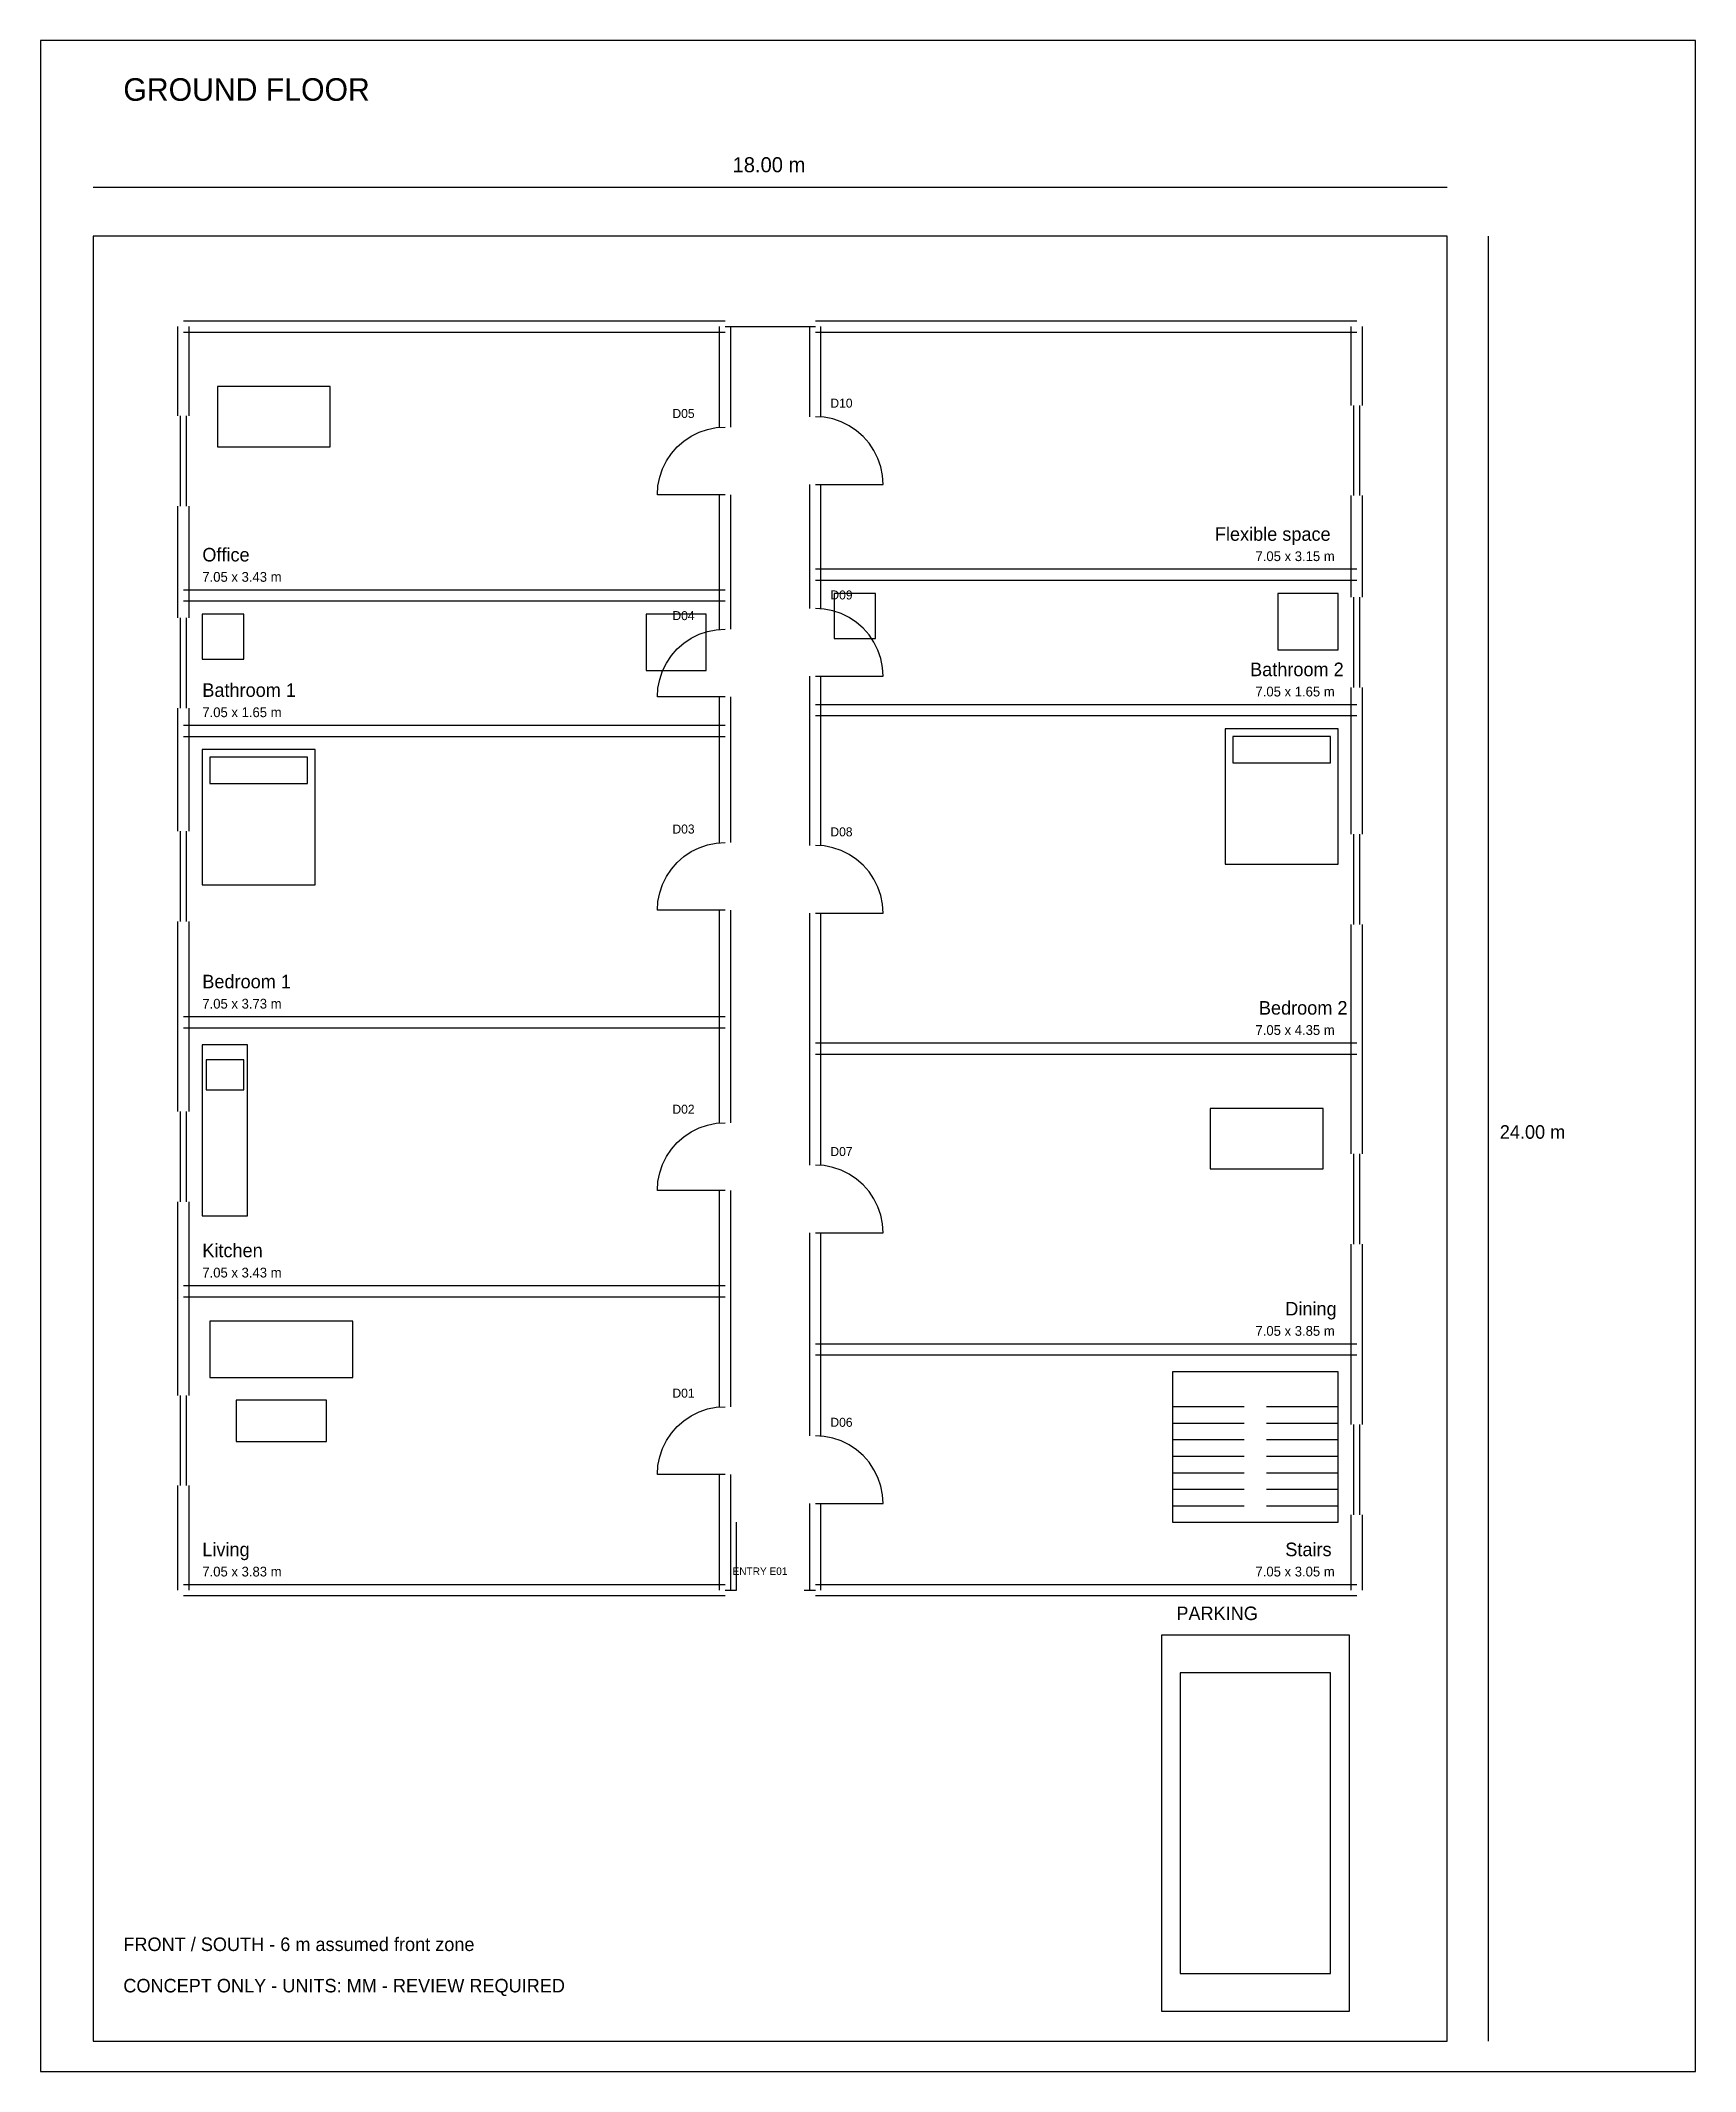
# Model space of a CAD drawing. Header units: millimetres. Extents: x -700 to 21300, y -400 to 26600.
import ezdxf

# ---------------------------------------------------------------- set-up
doc = ezdxf.new("R2010")
doc.units = ezdxf.units.MM
for name, color, linetype in [('DIMENSIONS', 2, 'CONTINUOUS'), ('DOORS', 3, 'CONTINUOUS'), ('FRAME', 8, 'CONTINUOUS'), ('FURNITURE', 8, 'CONTINUOUS'), ('LABELS', 7, 'CONTINUOUS'), ('PLOT', 8, 'CONTINUOUS'), ('SITE', 3, 'CONTINUOUS'), ('STAIRS', 6, 'CONTINUOUS'), ('WALLS', 7, 'CONTINUOUS'), ('WINDOWS', 4, 'CONTINUOUS')]:
    doc.layers.add(name, color=color, linetype=linetype)

msp = doc.modelspace()

# ---------------------------------------------------------------- linework, layer by layer
at = {"layer": 'DIMENSIONS'}
for p, q in [((0, 24650), (18000, 24650)), ((18550, 0), (18550, 24000))]:
    msp.add_line(p, q, dxfattribs=at)
at = {"layer": 'DOORS'}
for p, q in [((9717.5, 21592.3), (9600, 21600)), ((7852.1, 21276.5), (7950, 21341.9)), ((7950, 21341.9), (8055.6, 21394)), ((8055.6, 21394), (8167.1, 21431.8)), ((8167.1, 21431.8), (8282.5, 21454.8)), ((8282.5, 21454.8), (8400, 21462.5)), ((9832.9, 21569.3), (9717.5, 21592.3)), ((9944.4, 21531.5), (9832.9, 21569.3)), ((10050, 21479.4), (9944.4, 21531.5)), ((10147.9, 21414), (10050, 21479.4)), ((10236.4, 21336.4), (10147.9, 21414)), ((10314, 21247.9), (10236.4, 21336.4)), ((7620.6, 21012.5), (7686, 21110.4)), ((7686, 21110.4), (7763.6, 21198.9)), ((7763.6, 21198.9), (7852.1, 21276.5)), ((10379.4, 21150), (10314, 21247.9)), ((10431.5, 21044.4), (10379.4, 21150)), ((7507.7, 20680), (7530.7, 20795.4)), ((7530.7, 20795.4), (7568.5, 20906.9)), ((7568.5, 20906.9), (7620.6, 21012.5)), ((10469.3, 20932.9), (10431.5, 21044.4)), ((10492.3, 20817.5), (10469.3, 20932.9)), ((10500, 20700), (10492.3, 20817.5)), ((7500, 20562.5), (7507.7, 20680)), ((8400, 20562.5), (7500, 20562.5)), ((9600, 20700), (10500, 20700)), ((9717.5, 19042.3), (9600, 19050)), ((9832.9, 19019.3), (9717.5, 19042.3)), ((9944.4, 18981.5), (9832.9, 19019.3)), ((10050, 18929.4), (9944.4, 18981.5)), ((10147.9, 18864), (10050, 18929.4)), ((7852.1, 18589), (7950, 18654.4)), ((7950, 18654.4), (8055.6, 18706.5)), ((8055.6, 18706.5), (8167.1, 18744.3)), ((8167.1, 18744.3), (8282.5, 18767.3)), ((8282.5, 18767.3), (8400, 18775)), ((10236.4, 18786.4), (10147.9, 18864)), ((10314, 18697.9), (10236.4, 18786.4)), ((10379.4, 18600), (10314, 18697.9)), ((7620.6, 18325), (7686, 18422.9)), ((7686, 18422.9), (7763.6, 18511.4)), ((7763.6, 18511.4), (7852.1, 18589)), ((10431.5, 18494.4), (10379.4, 18600)), ((10469.3, 18382.9), (10431.5, 18494.4)), ((10492.3, 18267.5), (10469.3, 18382.9)), ((7507.7, 17992.5), (7530.7, 18107.9)), ((7530.7, 18107.9), (7568.5, 18219.4)), ((7568.5, 18219.4), (7620.6, 18325)), ((9600, 18150), (10500, 18150)), ((10500, 18150), (10492.3, 18267.5)), ((7500, 17875), (7507.7, 17992.5)), ((8400, 17875), (7500, 17875)), ((8282.5, 15929.8), (8400, 15937.5)), ((7686, 15585.4), (7763.6, 15673.9)), ((7763.6, 15673.9), (7852.1, 15751.5)), ((7852.1, 15751.5), (7950, 15816.9)), ((7950, 15816.9), (8055.6, 15869)), ((8055.6, 15869), (8167.1, 15906.8)), ((8167.1, 15906.8), (8282.5, 15929.8)), ((9717.5, 15892.3), (9600, 15900)), ((9832.9, 15869.3), (9717.5, 15892.3)), ((9944.4, 15831.5), (9832.9, 15869.3)), ((10050, 15779.4), (9944.4, 15831.5)), ((10147.9, 15714), (10050, 15779.4)), ((10236.4, 15636.4), (10147.9, 15714)), ((7568.5, 15381.9), (7620.6, 15487.5)), ((7620.6, 15487.5), (7686, 15585.4)), ((10314, 15547.9), (10236.4, 15636.4)), ((10379.4, 15450), (10314, 15547.9)), ((10431.5, 15344.4), (10379.4, 15450)), ((7500, 15037.5), (7507.7, 15155)), ((7507.7, 15155), (7530.7, 15270.4)), ((7530.7, 15270.4), (7568.5, 15381.9)), ((10469.3, 15232.9), (10431.5, 15344.4)), ((10492.3, 15117.5), (10469.3, 15232.9)), ((8400, 15037.5), (7500, 15037.5)), ((9600, 15000), (10500, 15000)), ((10500, 15000), (10492.3, 15117.5)), ((8055.6, 12144), (8167.1, 12181.8)), ((8167.1, 12181.8), (8282.5, 12204.8)), ((8282.5, 12204.8), (8400, 12212.5)), ((7686, 11860.4), (7763.6, 11948.9)), ((7763.6, 11948.9), (7852.1, 12026.5)), ((7852.1, 12026.5), (7950, 12091.9)), ((7950, 12091.9), (8055.6, 12144)), ((7530.7, 11545.4), (7568.5, 11656.9)), ((7568.5, 11656.9), (7620.6, 11762.5)), ((7620.6, 11762.5), (7686, 11860.4)), ((9717.5, 11642.3), (9600, 11650)), ((9832.9, 11619.3), (9717.5, 11642.3)), ((9944.4, 11581.5), (9832.9, 11619.3)), ((7500, 11312.5), (7507.7, 11430)), ((7507.7, 11430), (7530.7, 11545.4)), ((10050, 11529.4), (9944.4, 11581.5)), ((10147.9, 11464), (10050, 11529.4)), ((10236.4, 11386.4), (10147.9, 11464)), ((10314, 11297.9), (10236.4, 11386.4)), ((8400, 11312.5), (7500, 11312.5)), ((10379.4, 11200), (10314, 11297.9)), ((10431.5, 11094.4), (10379.4, 11200)), ((10469.3, 10982.9), (10431.5, 11094.4)), ((10492.3, 10867.5), (10469.3, 10982.9)), ((10500, 10750), (10492.3, 10867.5)), ((9600, 10750), (10500, 10750)), ((8055.6, 8369), (8167.1, 8406.8)), ((8167.1, 8406.8), (8282.5, 8429.8)), ((8282.5, 8429.8), (8400, 8437.5)), ((7686, 8085.4), (7763.6, 8173.9)), ((7763.6, 8173.9), (7852.1, 8251.5)), ((7852.1, 8251.5), (7950, 8316.9)), ((7950, 8316.9), (8055.6, 8369)), ((7530.7, 7770.4), (7568.5, 7881.9)), ((7568.5, 7881.9), (7620.6, 7987.5)), ((7620.6, 7987.5), (7686, 8085.4)), ((9717.5, 8042.3), (9600, 8050)), ((9832.9, 8019.3), (9717.5, 8042.3)), ((9944.4, 7981.5), (9832.9, 8019.3)), ((10050, 7929.4), (9944.4, 7981.5)), ((10147.9, 7864), (10050, 7929.4)), ((10236.4, 7786.4), (10147.9, 7864)), ((7500, 7537.5), (7507.7, 7655)), ((7507.7, 7655), (7530.7, 7770.4)), ((10314, 7697.9), (10236.4, 7786.4)), ((10379.4, 7600), (10314, 7697.9)), ((10431.5, 7494.4), (10379.4, 7600)), ((8400, 7537.5), (7500, 7537.5)), ((10469.3, 7382.9), (10431.5, 7494.4)), ((10492.3, 7267.5), (10469.3, 7382.9)), ((9600, 7150), (10500, 7150)), ((10500, 7150), (10492.3, 7267.5)), ((8550, 6000), (8550, 6900))]:
    msp.add_line(p, q, dxfattribs=at)
at = {"layer": 'FRAME'}
for p, q in [((21300, 26600), (-700, 26600)), ((-700, 26600), (-700, -400)), ((21300, -400), (21300, 26600)), ((-700, -400), (21300, -400))]:
    msp.add_line(p, q, dxfattribs=at)
at = {"layer": 'FURNITURE'}
for p, q in [((3150, 22000), (1650, 22000)), ((1650, 22000), (1650, 21200)), ((3150, 21200), (3150, 22000)), ((1650, 21200), (3150, 21200)), ((10400, 19250), (9850, 19250)), ((9850, 19250), (9850, 18650)), ((10400, 18650), (10400, 19250)), ((16550, 19250), (15750, 19250)), ((15750, 19250), (15750, 18500)), ((16550, 18500), (16550, 19250)), ((2000, 18975), (1450, 18975)), ((1450, 18975), (1450, 18375)), ((2000, 18375), (2000, 18975)), ((8150, 18975), (7350, 18975)), ((7350, 18975), (7350, 18225)), ((8150, 18225), (8150, 18975)), ((9850, 18650), (10400, 18650)), ((1450, 18375), (2000, 18375)), ((15750, 18500), (16550, 18500)), ((7350, 18225), (8150, 18225)), ((16550, 17450), (15050, 17450)), ((15050, 17450), (15050, 15650)), ((16450, 17350), (15150, 17350)), ((15150, 17350), (15150, 17000)), ((16450, 17000), (16450, 17350)), ((16550, 15650), (16550, 17450)), ((2950, 17175), (1450, 17175)), ((1450, 17175), (1450, 15375)), ((2850, 17075), (1550, 17075)), ((1550, 17075), (1550, 16725)), ((2850, 16725), (2850, 17075)), ((2950, 15375), (2950, 17175)), ((15150, 17000), (16450, 17000)), ((1550, 16725), (2850, 16725)), ((15050, 15650), (16550, 15650)), ((1450, 15375), (2950, 15375)), ((2050, 13250), (1450, 13250)), ((1450, 13250), (1450, 10975)), ((2050, 10975), (2050, 13250)), ((2000, 13050), (1500, 13050)), ((1500, 13050), (1500, 12650)), ((2000, 12650), (2000, 13050)), ((1500, 12650), (2000, 12650)), ((16350, 12400), (14850, 12400)), ((14850, 12400), (14850, 11600)), ((16350, 11600), (16350, 12400)), ((14850, 11600), (16350, 11600)), ((1450, 10975), (2050, 10975)), ((3450, 9575), (1550, 9575)), ((1550, 9575), (1550, 8825)), ((3450, 8825), (3450, 9575)), ((1550, 8825), (3450, 8825)), ((3100, 8525), (1900, 8525)), ((1900, 8525), (1900, 7975)), ((3100, 7975), (3100, 8525)), ((1900, 7975), (3100, 7975)), ((16450, 4900), (14450, 4900)), ((14450, 4900), (14450, 900)), ((16450, 900), (16450, 4900)), ((14450, 900), (16450, 900))]:
    msp.add_line(p, q, dxfattribs=at)
at = {"layer": 'PLOT'}
for p, q in [((18000, 24000), (0, 24000)), ((0, 24000), (0, 0)), ((18000, 0), (18000, 24000)), ((0, 0), (18000, 0))]:
    msp.add_line(p, q, dxfattribs=at)
at = {"layer": 'SITE'}
for p, q in [((16700, 5400), (14200, 5400)), ((14200, 5400), (14200, 400)), ((16700, 400), (16700, 5400)), ((14200, 400), (16700, 400))]:
    msp.add_line(p, q, dxfattribs=at)
at = {"layer": 'STAIRS'}
for p, q in [((16550, 8900), (14350, 8900)), ((14350, 8900), (14350, 6900)), ((16550, 6900), (16550, 8900)), ((14350, 8440), (15300, 8440)), ((15600, 8440), (16550, 8440)), ((14350, 8220), (15300, 8220)), ((15600, 8220), (16550, 8220)), ((14350, 8000), (15300, 8000)), ((15600, 8000), (16550, 8000)), ((14350, 7780), (15300, 7780)), ((14350, 7560), (15300, 7560)), ((15600, 7780), (16550, 7780)), ((15600, 7560), (16550, 7560)), ((14350, 7340), (15300, 7340)), ((15600, 7340), (16550, 7340)), ((14350, 7120), (15300, 7120)), ((15600, 7120), (16550, 7120)), ((14350, 6900), (16550, 6900)), ((14350, 6900), (15300, 6900)), ((15600, 6900), (16550, 6900))]:
    msp.add_line(p, q, dxfattribs=at)
at = {"layer": 'WALLS'}
for p, q in [((1125, 21612.5), (1125, 22800)), ((1200, 22875), (8400, 22875)), ((1200, 22725), (8400, 22725)), ((1275, 21612.5), (1275, 22800)), ((8325, 21462.5), (8325, 22800)), ((8400, 22800), (9600, 22800)), ((8475, 21462.5), (8475, 22800)), ((9525, 21600), (9525, 22800)), ((9600, 22875), (16800, 22875)), ((9600, 22725), (16800, 22725)), ((9675, 21600), (9675, 22800)), ((16725, 21750), (16725, 22800)), ((16875, 21750), (16875, 22800)), ((8325, 19225), (8325, 20562.5)), ((8475, 19225), (8475, 20562.5)), ((9525, 19500), (9525, 20700)), ((9675, 19500), (9675, 20700)), ((16725, 19500), (16725, 20550)), ((16875, 19500), (16875, 20550)), ((1125, 19225), (1125, 20412.5)), ((1275, 19225), (1275, 20412.5)), ((9525, 19050), (9525, 19500)), ((9600, 19575), (16800, 19575)), ((9675, 19050), (9675, 19500)), ((16725, 19200), (16725, 19500)), ((16875, 19200), (16875, 19500)), ((1125, 18925), (1125, 19225)), ((1200, 19300), (8400, 19300)), ((1275, 18925), (1275, 19225)), ((8325, 18775), (8325, 19225)), ((8475, 18775), (8475, 19225)), ((9600, 19425), (16800, 19425)), ((1200, 19150), (8400, 19150)), ((9525, 17700), (9525, 18150)), ((9675, 17700), (9675, 18150)), ((8325, 17425), (8325, 17875)), ((8475, 17425), (8475, 17875)), ((16725, 17700), (16725, 18000)), ((16875, 17700), (16875, 18000)), ((1125, 17425), (1125, 17725)), ((1275, 17425), (1275, 17725)), ((9525, 15900), (9525, 17700)), ((9600, 17775), (16800, 17775)), ((9600, 17625), (16800, 17625)), ((9675, 15900), (9675, 17700)), ((16725, 16050), (16725, 17700)), ((16875, 16050), (16875, 17700)), ((1125, 16087.5), (1125, 17425)), ((1200, 17500), (8400, 17500)), ((1200, 17350), (8400, 17350)), ((1275, 16087.5), (1275, 17425)), ((8325, 15937.5), (8325, 17425)), ((8475, 15937.5), (8475, 17425)), ((1125, 13550), (1125, 14887.5)), ((1275, 13550), (1275, 14887.5)), ((8325, 13550), (8325, 15037.5)), ((8475, 13550), (8475, 15037.5)), ((9525, 13200), (9525, 15000)), ((9675, 13200), (9675, 15000)), ((16725, 13200), (16725, 14850)), ((16875, 13200), (16875, 14850)), ((1125, 12362.5), (1125, 13550)), ((1200, 13625), (8400, 13625)), ((1275, 12362.5), (1275, 13550)), ((8325, 12212.5), (8325, 13550)), ((8475, 12212.5), (8475, 13550)), ((1200, 13475), (8400, 13475)), ((9600, 13275), (16800, 13275)), ((9525, 11650), (9525, 13200)), ((9600, 13125), (16800, 13125)), ((9675, 11650), (9675, 13200)), ((16725, 11800), (16725, 13200)), ((16875, 11800), (16875, 13200)), ((1125, 9975), (1125, 11162.5)), ((1275, 9975), (1275, 11162.5)), ((8325, 9975), (8325, 11312.5)), ((8475, 9975), (8475, 11312.5)), ((9525, 9200), (9525, 10750)), ((9675, 9200), (9675, 10750)), ((16725, 9200), (16725, 10600)), ((16875, 9200), (16875, 10600)), ((1200, 10050), (8400, 10050)), ((1125, 8587.5), (1125, 9975)), ((1200, 9900), (8400, 9900)), ((1275, 8587.5), (1275, 9975)), ((8325, 8437.5), (8325, 9975)), ((8475, 8437.5), (8475, 9975)), ((9525, 8050), (9525, 9200)), ((9600, 9275), (16800, 9275)), ((9675, 8050), (9675, 9200)), ((16725, 8200), (16725, 9200)), ((16875, 8200), (16875, 9200)), ((9600, 9125), (16800, 9125)), ((1125, 6000), (1125, 7387.5)), ((1275, 6000), (1275, 7387.5)), ((8325, 6000), (8325, 7537.5)), ((8475, 6000), (8475, 7537.5)), ((9525, 6000), (9525, 7150)), ((9675, 6000), (9675, 7150)), ((16725, 6000), (16725, 7000)), ((16875, 6000), (16875, 7000)), ((1200, 6075), (8400, 6075)), ((8400, 6000), (8550, 6000)), ((9450, 6000), (9600, 6000)), ((9600, 6075), (16800, 6075)), ((1200, 5925), (8400, 5925)), ((9600, 5925), (16800, 5925))]:
    msp.add_line(p, q, dxfattribs=at)
at = {"layer": 'WINDOWS'}
for p, q in [((1160, 20412.5), (1160, 21612.5)), ((1240, 20412.5), (1240, 21612.5)), ((16760, 20550), (16760, 21750)), ((16840, 20550), (16840, 21750)), ((16760, 18000), (16760, 19200)), ((16840, 18000), (16840, 19200)), ((1160, 17725), (1160, 18925)), ((1240, 17725), (1240, 18925)), ((1160, 14887.5), (1160, 16087.5)), ((1240, 14887.5), (1240, 16087.5)), ((16760, 14850), (16760, 16050)), ((16840, 14850), (16840, 16050)), ((1160, 11162.5), (1160, 12362.5)), ((1240, 11162.5), (1240, 12362.5)), ((16760, 10600), (16760, 11800)), ((16840, 10600), (16840, 11800)), ((1160, 7387.5), (1160, 8587.5)), ((1240, 7387.5), (1240, 8587.5)), ((16760, 7000), (16760, 8200)), ((16840, 7000), (16840, 8200))]:
    msp.add_line(p, q, dxfattribs=at)

# ---------------------------------------------------------------- texts
at = {"layer": 'LABELS'}
for s, height, p in [('GROUND FLOOR', 300, (400, 25800)), ('18.00 m', 200, (8500, 24850)), ('D05', 120, (7700, 21582.5)), ('D10', 120, (9800, 21720)), ('Flexible space', 180, (14912, 19950)), ('Office', 180, (1450, 19675)), ('7.05 x 3.15 m', 130, (15451.5, 19680)), ('7.05 x 3.43 m', 130, (1450, 19405)), ('D09', 120, (9800, 19170)), ('D04', 120, (7700, 18895)), ('Bathroom 2', 180, (15380, 18150)), ('Bathroom 1', 180, (1450, 17875)), ('7.05 x 1.65 m', 130, (15451.5, 17880)), ('7.05 x 1.65 m', 130, (1450, 17605)), ('D03', 120, (7700, 16057.5)), ('D08', 120, (9800, 16020)), ('Bedroom 1', 180, (1450, 14000)), ('7.05 x 3.73 m', 130, (1450, 13730)), ('Bedroom 2', 180, (15497, 13650)), ('7.05 x 4.35 m', 130, (15451.5, 13380)), ('D02', 120, (7700, 12332.5)), ('24.00 m', 180, (18700, 12000)), ('D07', 120, (9800, 11770)), ('Kitchen', 180, (1450, 10425)), ('7.05 x 3.43 m', 130, (1450, 10155)), ('Dining', 180, (15848, 9650)), ('7.05 x 3.85 m', 130, (15451.5, 9380)), ('D01', 120, (7700, 8557.5)), ('D06', 120, (9800, 8170)), ('Living', 180, (1450, 6450)), ('Stairs', 180, (15848, 6450)), ('7.05 x 3.83 m', 130, (1450, 6180)), ('ENTRY E01', 100, (8500, 6200)), ('7.05 x 3.05 m', 130, (15451.5, 6180)), ('PARKING', 180, (14400, 5600)), ('FRONT / SOUTH - 6 m assumed front zone', 180, (400, 1200)), ('CONCEPT ONLY - UNITS: MM - REVIEW REQUIRED', 180, (400, 650))]:
    msp.add_text(s, height=height, dxfattribs=at).set_placement(p)

doc.saveas('drawing.dxf')
